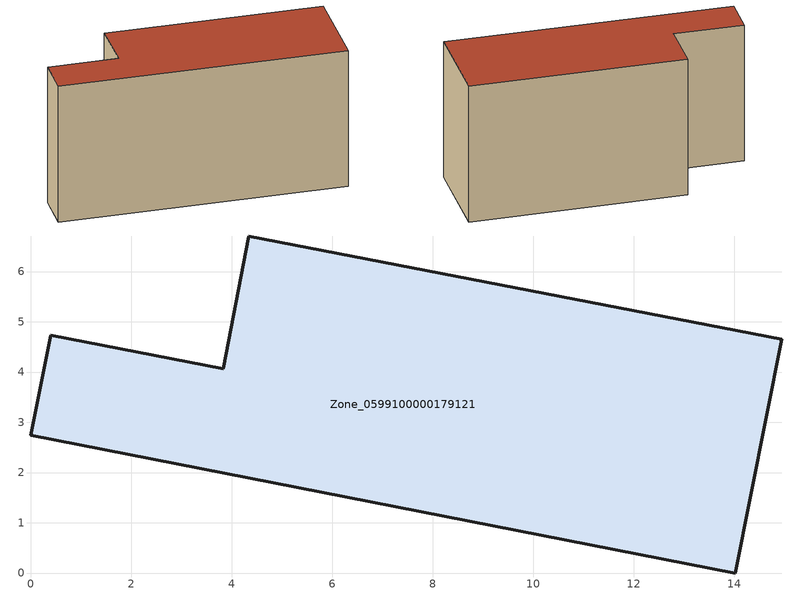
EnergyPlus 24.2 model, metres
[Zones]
Zone_0599100000179121
 floor ground (C_G): 14.02,0 0,2.74 0.39,4.73 3.83,4.07 4.34,6.71 14.94,4.65 z0
 wall outside (C_F): 3.83,4.07 0.39,4.73 0,2.74 14.02,0 14.94,4.65 4.34,6.71 3.83,4.07 z0:7.29
 roof outside (C_R): 14.94,4.65 4.34,6.71 3.83,4.07 0.39,4.73 0,2.74 14.02,0 z7.29
[BUILDING]
Pand.0599100000179121: North Axis=0; Terrain=City; Loads Convergence Tolerance Value=0.04; Temperature Convergence Tolerance Value=0.4; Solar Distribution=FullExterior; Maximum Number of Warmup Days=25; Minimum Number of Warmup Days=1
[Site:Location]
Rotterdam.The.Hague.AP_ZH_NLD Design_Conditions: Latitude=51.96; Longitude=4.45; Time Zone=1; Elevation=-4.5
[SITE:GROUNDTEMPERATURE:BUILDINGSURFACE]
18, 18, 18, 18, 18, 18, 18, 18, 18, 18, 18, 18
[MATERIAL] Thermal Absorptance=0.9; Solar Absorptance=0.7; Visible Absorptance=0.7
Name | Roughness | Thickness | Conductivity | Density | Specific Heat
G.TI.1946 | MediumSmooth | 0.15 | 1 | 540 | 1210
F.TI.1946 | Rough | 0.3 | 0.857143 | 1920 | 840
R.TI.1946 | MediumRough | 0.2 | 0.1 | 1500 | 1000
[CONSTRUCTION]
C_G: G.TI.1946
C_F: F.TI.1946
C_R: R.TI.1946
[ZONE]
Zone_0599100000179121: Type=1; Multiplier=1; Ceiling Height=Autocalculate; Volume=Autocalculate; Floor Area=autocalculate; Part of Total Floor Area=Yes
[ZONEINFILTRATION:DESIGNFLOWRATE]
Infil_Zone_0599100000179121: Zone or ZoneList or Space or SpaceList=Zone_0599100000179121; Schedule=AlwaysOn; Design Flow Rate Calculation Method=Flow/Area; Flow Rate per Floor Area=0.003; Constant Term Coefficient=1; Temperature Term Coefficient=0; Velocity Term Coefficient=0; Velocity Squared Term Coefficient=0
[HVACTEMPLATE:ZONE:IDEALLOADSAIRSYSTEM]
Zone_0599100000179121: Maximum Heating Supply Air Temperature=50; Minimum Cooling Supply Air Temperature=13; Maximum Heating Supply Air Humidity Ratio=0.0156; Minimum Cooling Supply Air Humidity Ratio=0.0077; Heating Limit=NoLimit; Cooling Limit=NoLimit; Dehumidification Control Type=ConstantSensibleHeatRatio; Cooling Sensible Heat Ratio=0.7; Dehumidification Setpoint=60; Humidification Control Type=None; Humidification Setpoint=30; Outdoor Air Method=None; Outdoor Air Flow Rate per Person=0.00944; Outdoor Air Flow Rate per Zone Floor Area=0; Outdoor Air Flow Rate per Zone=0; Demand Controlled Ventilation Type=None; Outdoor Air Economizer Type=NoEconomizer; Heat Recovery Type=None; Sensible Heat Recovery Effectiveness=0.7; Latent Heat Recovery Effectiveness=0.65
[ZONECONTROL:THERMOSTAT]
ThermostatControl_Zone_0599100000179121: Zone or ZoneList=Zone_0599100000179121; Control Type Schedule=DualSetpointControlType; Control 1=Thermostat_Zone_0599100000179121; Temperature Difference Between Cutout And Setpoint=0
[THERMOSTATSETPOINT:DUALSETPOINT]
Thermostat_Zone_0599100000179121: Heating Setpoint Temperature Schedule=HeatingSetpoint_Zone_0599100000179121; Cooling Setpoint Temperature Schedule=CoolingSetpoint_Zone_0599100000179121
[SCHEDULE:COMPACT]
HeatingSetpoint_Zone_0599100000179121: Through: 12/31, For: AllDays, Until: 24:00, 21
CoolingSetpoint_Zone_0599100000179121: Through: 12/31, For: AllDays, Until: 24:00, 24
DualSetpointControlType: Through: 12/31, For: AllDays, Until: 24:00, 4
AlwaysOn: Through: 12/31, For: AllDays, Until: 24:00, 1
